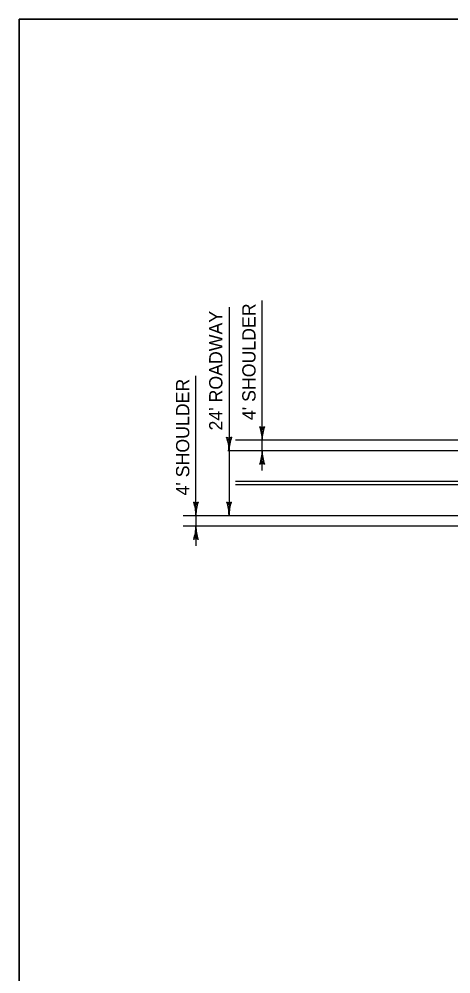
# Model space of a CAD drawing. Extents: x 0 to 32, y 0 to 21.
# Drawn here: x 0 to 4.56, y 10.92 to 21 of the extents above; entities that cross this region are included whole.
import ezdxf

# ---------------------------------------------------------------- set-up
doc = ezdxf.new("R2010")
doc.units = 0
for name, color, linetype in [('Default', 7, 'Continuous'), ('Level 1', 7, 'Continuous'), ('Level 63', 7, 'Continuous')]:
    doc.layers.add(name, color=color, linetype=linetype)

msp = doc.modelspace()

# ---------------------------------------------------------------- linework, layer by layer
at = {"layer": 'Default'}
msp.add_lwpolyline([(0, 21), (32, 21), (32, 0), (0, 0)], close=True, dxfattribs=at)
at = {"layer": 'Level 1'}
for p, q in [((2.218, 17.957), (2.218, 15.76)), ((2.568, 16.232), (2.568, 18.028)), ((1.868, 15.76), (1.868, 17.232)), ((2.568, 16.686), (2.545, 16.696)), ((2.563, 16.665), (2.555, 16.684)), ((2.591, 16.696), (2.568, 16.686)), ((2.573, 16.665), (2.581, 16.684)), ((2.191, 16.586), (2.218, 16.575)), ((2.203, 16.573), (2.212, 16.55)), ((2.245, 16.586), (2.218, 16.575)), ((2.233, 16.573), (2.224, 16.55)), ((2.288, 16.556), (29.067, 16.556)), ((14.354, 16.442), (2.207, 16.442)), ((2.563, 16.333), (2.555, 16.314)), ((2.573, 16.333), (2.581, 16.314)), ((2.545, 16.302), (2.568, 16.312)), ((2.568, 16.312), (2.591, 16.302)), ((14.354, 16.118), (2.288, 16.118)), ((14.354, 16.084), (2.288, 16.084)), ((1.868, 15.89), (1.845, 15.9)), ((1.863, 15.869), (1.855, 15.888)), ((1.891, 15.9), (1.868, 15.89)), ((1.873, 15.869), (1.881, 15.888)), ((2.218, 15.89), (2.195, 15.9)), ((2.213, 15.869), (2.205, 15.889)), ((2.241, 15.9), (2.218, 15.89)), ((2.223, 15.869), (2.231, 15.889)), ((1.732, 15.76), (14.354, 15.76)), ((1.868, 15.76), (1.868, 15.437)), ((29.067, 15.647), (1.732, 15.647)), ((1.863, 15.538), (1.855, 15.518)), ((1.873, 15.538), (1.881, 15.518)), ((1.845, 15.507), (1.868, 15.517)), ((1.868, 15.517), (1.891, 15.507))]:
    msp.add_line(p, q, dxfattribs=at)
for centre, radius, start, end in [((2.118, 16.553), 0.45, 0.2984, 18.4404), ((3.018, 16.553), 0.45, 161.5596, 179.7016), ((1.818, 16.442), 0.4, 0.0038, 21.1909), ((2.618, 16.442), 0.4, 158.8091, 179.9962), ((2.118, 16.444), 0.45, 341.5596, 359.7016), ((3.018, 16.444), 0.45, 180.2984, 198.4404), ((1.418, 15.758), 0.45, 0.2984, 18.4404), ((2.318, 15.758), 0.45, 161.5596, 179.7016), ((1.768, 15.758), 0.45, 0.2984, 18.4404), ((2.668, 15.758), 0.45, 161.5596, 179.7016), ((1.418, 15.649), 0.45, 341.5596, 359.7016), ((2.318, 15.649), 0.45, 180.2984, 198.4404)]:
    msp.add_arc(centre, radius, start, end, dxfattribs=at)
at = {"layer": 'Level 63'}
for p, q in [((32, 21), (0, 21)), ((0, 21), (0, 0))]:
    msp.add_line(p, q, dxfattribs=at)

# ---------------------------------------------------------------- texts
at = {"layer": 'Level 1'}
for s, p in [("4' SHOULDER", (2.498, 16.766)), ("24' ROADWAY", (2.148, 16.656)), ("4' SHOULDER", (1.798, 15.97))]:
    msp.add_text(s, height=0.14, rotation=90, dxfattribs=at).set_placement(p)

doc.saveas('drawing.dxf')
